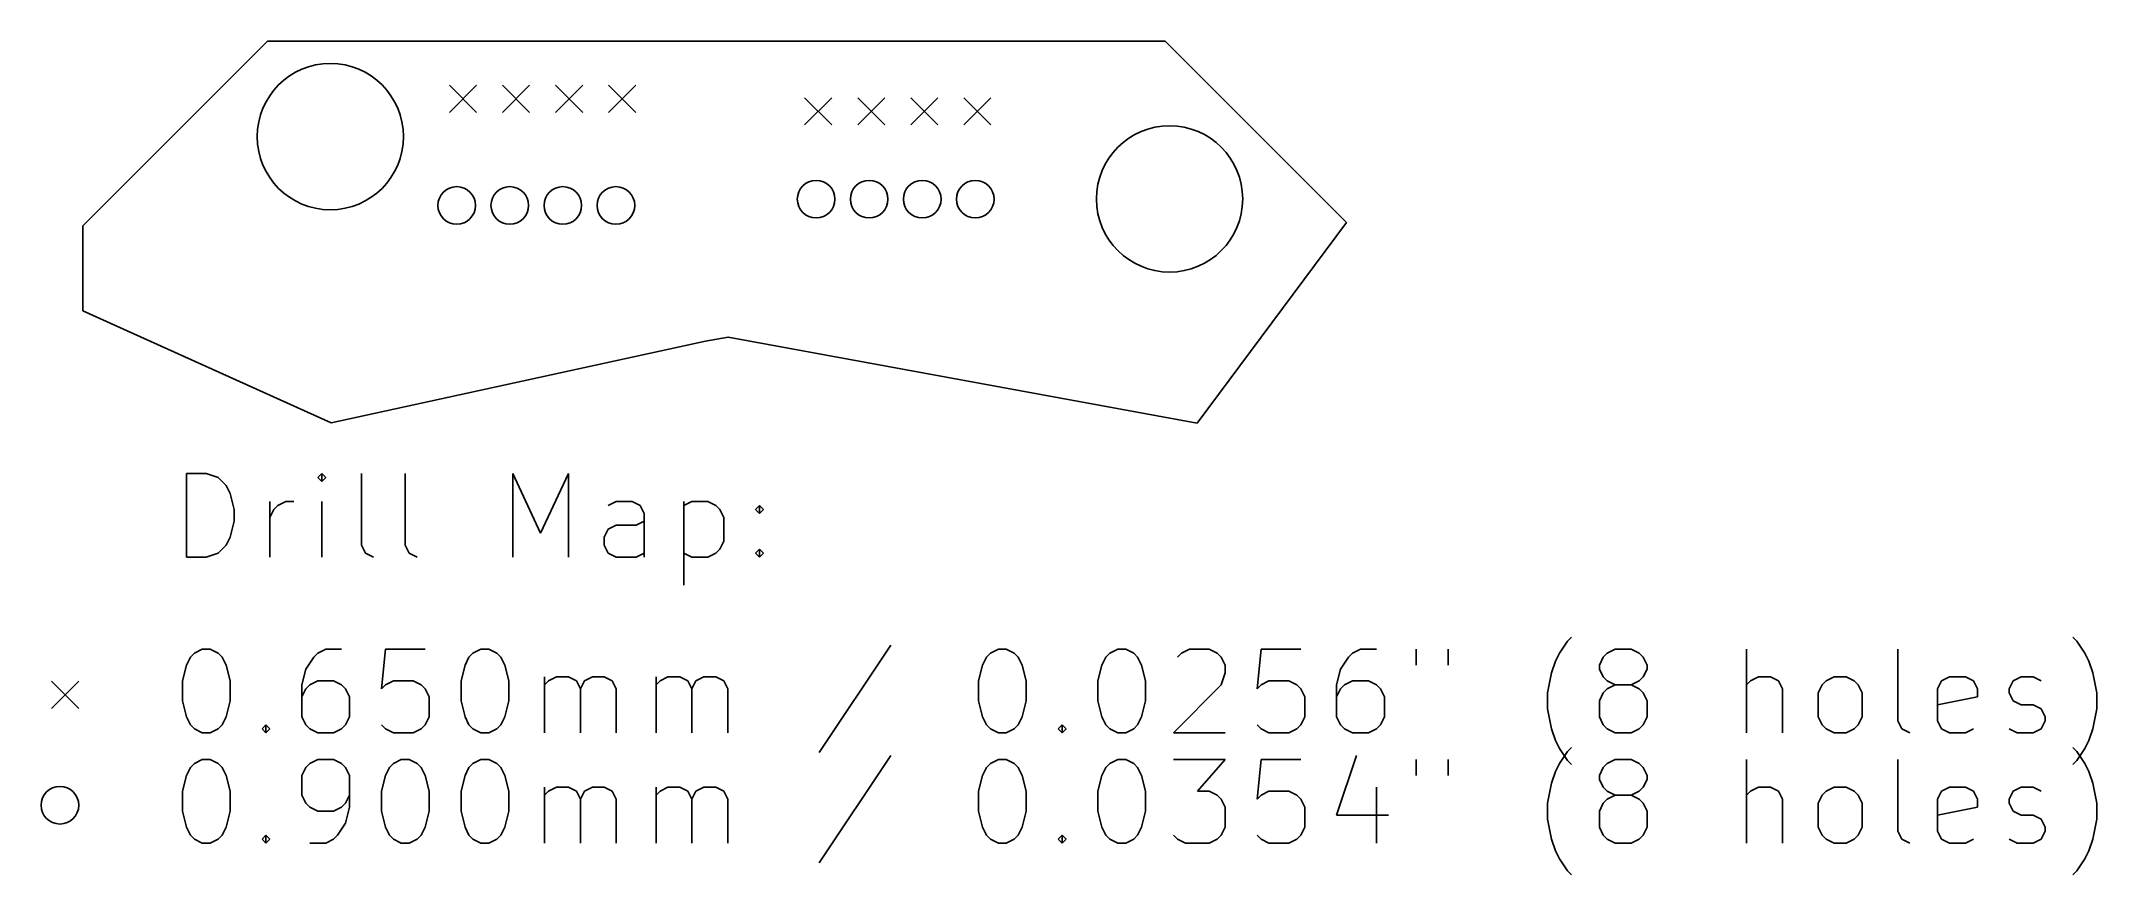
# Model space of a CAD drawing. Extents: x 95.2 to 144.3, y -75.5 to -55.6.
import ezdxf

# ---------------------------------------------------------------- set-up
doc = ezdxf.new("R2010")
doc.units = 0
doc.layers.add('BLACK', color=7, linetype='CONTINUOUS')

msp = doc.modelspace()

# ---------------------------------------------------------------- linework, layer by layer
at = {"layer": 'BLACK', "linetype": 'CONTINUOUS'}
for p, q in [((100.575, -55.5687), (96.1562, -59.9873)), ((110.782, -55.5687), (100.575, -55.5687)), ((110.782, -55.5687), (111.032, -55.5687)), ((111.597, -55.5687), (111.032, -55.5687)), ((111.847, -55.5687), (111.597, -55.5687)), ((122.055, -55.5687), (111.847, -55.5687)), ((126.394, -59.9078), (122.055, -55.5687)), ((104.925, -56.625), (105.575, -57.275)), ((105.575, -56.625), (104.925, -57.275)), ((106.195, -56.625), (106.845, -57.275)), ((106.845, -56.625), (106.195, -57.275)), ((107.465, -56.625), (108.115, -57.275)), ((108.115, -56.625), (107.465, -57.275)), ((108.735, -56.625), (109.385, -57.275)), ((109.385, -56.625), (108.735, -57.275)), ((113.425, -56.925), (114.075, -57.575)), ((114.075, -56.925), (113.425, -57.575)), ((114.695, -56.925), (115.345, -57.575)), ((115.345, -56.925), (114.695, -57.575)), ((115.965, -56.925), (116.615, -57.575)), ((116.615, -56.925), (115.965, -57.575)), ((117.235, -56.925), (117.885, -57.575)), ((117.885, -56.925), (117.235, -57.575)), ((96.1562, -59.9873), (96.1562, -62.0246)), ((122.821, -64.71), (126.394, -59.9078)), ((96.1562, -62.0246), (102.1, -64.7)), ((102.1, -64.7), (111.05, -62.75)), ((111.05, -62.75), (111.6, -62.65)), ((122.821, -64.71), (111.6, -62.65)), ((98.6324, -67.9148), (98.6324, -65.9148)), ((98.6324, -65.9148), (99.1086, -65.9148)), ((99.1086, -65.9148), (99.3943, -66.01)), ((101.871, -65.9148), (101.775, -66.01)), ((101.966, -66.01), (101.871, -65.9148)), ((101.871, -65.9148), (101.871, -66.1053)), ((102.823, -67.6291), (102.823, -65.9148)), ((103.871, -67.6291), (103.871, -65.9148)), ((106.442, -67.9148), (106.442, -65.9148)), ((106.442, -65.9148), (107.109, -67.3434)), ((107.109, -67.3434), (107.775, -65.9148)), ((107.775, -65.9148), (107.775, -67.9148)), ((99.3943, -66.01), (99.5848, -66.2005)), ((99.5848, -66.2005), (99.6801, -66.391)), ((99.6801, -66.391), (99.7753, -66.7719)), ((101.775, -66.01), (101.871, -66.1053)), ((101.871, -66.1053), (101.966, -66.01)), ((99.7753, -66.7719), (99.7753, -67.0576)), ((100.632, -67.9148), (100.632, -66.5814)), ((100.632, -66.9624), (100.728, -66.7719)), ((100.728, -66.7719), (100.823, -66.6767)), ((100.823, -66.6767), (101.013, -66.5814)), ((101.013, -66.5814), (101.204, -66.5814)), ((101.871, -67.9148), (101.871, -66.5814)), ((108.918, -66.5814), (108.728, -66.6767)), ((109.299, -66.5814), (108.918, -66.5814)), ((109.49, -66.6767), (109.299, -66.5814)), ((109.585, -66.8672), (109.49, -66.6767)), ((109.585, -67.9148), (109.585, -66.8672)), ((110.537, -66.5814), (110.537, -68.5814)), ((110.537, -66.6767), (110.728, -66.5814)), ((110.728, -66.5814), (111.109, -66.5814)), ((111.109, -66.5814), (111.299, -66.6767)), ((111.299, -66.6767), (111.394, -66.7719)), ((111.394, -66.7719), (111.49, -66.9624)), ((112.251, -66.7719), (112.347, -66.6767)), ((112.347, -66.8672), (112.251, -66.7719)), ((112.347, -66.6767), (112.442, -66.7719)), ((112.347, -66.6767), (112.347, -66.8672)), ((112.442, -66.7719), (112.347, -66.8672)), ((99.7753, -67.0576), (99.6801, -67.4386)), ((108.632, -67.4386), (108.728, -67.2481)), ((108.728, -67.2481), (108.918, -67.1529)), ((108.918, -67.1529), (109.394, -67.1529)), ((109.394, -67.1529), (109.585, -67.0576)), ((111.49, -66.9624), (111.49, -67.5338)), ((99.3943, -67.8195), (99.1086, -67.9148)), ((99.5848, -67.6291), (99.3943, -67.8195)), ((99.6801, -67.4386), (99.5848, -67.6291)), ((102.918, -67.8195), (102.823, -67.6291)), ((103.109, -67.9148), (102.918, -67.8195)), ((103.966, -67.8195), (103.871, -67.6291)), ((104.156, -67.9148), (103.966, -67.8195)), ((108.632, -67.6291), (108.632, -67.4386)), ((108.728, -67.8195), (108.632, -67.6291)), ((108.918, -67.9148), (108.728, -67.8195)), ((109.585, -67.8195), (109.394, -67.9148)), ((110.728, -67.9148), (110.537, -67.8195)), ((111.299, -67.8195), (111.109, -67.9148)), ((111.394, -67.7243), (111.299, -67.8195)), ((111.49, -67.5338), (111.394, -67.7243)), ((112.251, -67.8195), (112.347, -67.7243)), ((112.347, -67.9148), (112.251, -67.8195)), ((112.347, -67.7243), (112.442, -67.8195)), ((112.347, -67.7243), (112.347, -67.9148)), ((112.442, -67.8195), (112.347, -67.9148)), ((99.1086, -67.9148), (98.6324, -67.9148)), ((109.394, -67.9148), (108.918, -67.9148)), ((111.109, -67.9148), (110.728, -67.9148)), ((131.68, -69.9243), (131.775, -69.8291)), ((143.871, -69.9243), (143.775, -69.8291)), ((98.6324, -70.4957), (98.7277, -70.3053)), ((98.7277, -70.3053), (98.8229, -70.21)), ((98.8229, -70.21), (99.0134, -70.1148)), ((99.0134, -70.1148), (99.2039, -70.1148)), ((99.2039, -70.1148), (99.3943, -70.21)), ((99.3943, -70.21), (99.4896, -70.3053)), ((99.4896, -70.3053), (99.5848, -70.4957)), ((101.68, -70.3053), (101.49, -70.591)), ((101.775, -70.21), (101.68, -70.3053)), ((101.966, -70.1148), (101.775, -70.21)), ((102.347, -70.1148), (101.966, -70.1148)), ((103.394, -70.1148), (103.299, -71.0672)), ((104.347, -70.1148), (103.394, -70.1148)), ((105.299, -70.4957), (105.394, -70.3053)), ((105.394, -70.3053), (105.49, -70.21)), ((105.49, -70.21), (105.68, -70.1148)), ((105.68, -70.1148), (105.871, -70.1148)), ((105.871, -70.1148), (106.061, -70.21)), ((106.061, -70.21), (106.156, -70.3053)), ((106.156, -70.3053), (106.251, -70.4957)), ((115.49, -70.0195), (113.775, -72.591)), ((117.68, -70.4957), (117.775, -70.3053)), ((117.775, -70.3053), (117.871, -70.21)), ((117.871, -70.21), (118.061, -70.1148)), ((118.061, -70.1148), (118.251, -70.1148)), ((118.251, -70.1148), (118.442, -70.21)), ((118.442, -70.21), (118.537, -70.3053)), ((118.537, -70.3053), (118.632, -70.4957)), ((120.537, -70.4957), (120.632, -70.3053)), ((120.632, -70.3053), (120.728, -70.21)), ((120.728, -70.21), (120.918, -70.1148)), ((120.918, -70.1148), (121.109, -70.1148)), ((121.109, -70.1148), (121.299, -70.21)), ((121.299, -70.21), (121.394, -70.3053)), ((121.394, -70.3053), (121.49, -70.4957)), ((122.347, -70.3053), (122.442, -70.21)), ((122.442, -70.21), (122.632, -70.1148)), ((122.632, -70.1148), (123.109, -70.1148)), ((123.109, -70.1148), (123.299, -70.21)), ((123.299, -70.21), (123.394, -70.3053)), ((123.394, -70.3053), (123.49, -70.4957)), ((124.347, -70.1148), (124.251, -71.0672)), ((125.299, -70.1148), (124.347, -70.1148)), ((126.442, -70.3053), (126.251, -70.591)), ((126.537, -70.21), (126.442, -70.3053)), ((126.728, -70.1148), (126.537, -70.21)), ((127.109, -70.1148), (126.728, -70.1148)), ((128.061, -70.1148), (128.061, -70.4957)), ((128.823, -70.1148), (128.823, -70.4957)), ((131.394, -70.4005), (131.49, -70.21)), ((131.49, -70.21), (131.68, -69.9243)), ((132.442, -70.4957), (132.537, -70.3053)), ((132.537, -70.3053), (132.632, -70.21)), ((132.632, -70.21), (132.823, -70.1148)), ((132.823, -70.1148), (133.204, -70.1148)), ((133.204, -70.1148), (133.394, -70.21)), ((133.394, -70.21), (133.49, -70.3053)), ((133.49, -70.3053), (133.585, -70.4957)), ((135.966, -72.1148), (135.966, -70.1148)), ((139.585, -71.8291), (139.585, -70.1148)), ((144.061, -70.21), (143.871, -69.9243)), ((144.156, -70.4005), (144.061, -70.21)), ((98.5372, -70.8767), (98.6324, -70.4957)), ((99.5848, -70.4957), (99.6801, -70.8767)), ((101.49, -70.591), (101.394, -70.9719)), ((105.204, -70.8767), (105.299, -70.4957)), ((106.251, -70.4957), (106.347, -70.8767)), ((107.204, -72.1148), (107.204, -70.7814)), ((107.299, -70.8767), (107.49, -70.7814)), ((107.49, -70.7814), (107.775, -70.7814)), ((107.775, -70.7814), (107.966, -70.8767)), ((108.156, -70.8767), (108.347, -70.7814)), ((108.347, -70.7814), (108.632, -70.7814)), ((108.632, -70.7814), (108.823, -70.8767)), ((109.871, -72.1148), (109.871, -70.7814)), ((109.966, -70.8767), (110.156, -70.7814)), ((110.156, -70.7814), (110.442, -70.7814)), ((110.442, -70.7814), (110.632, -70.8767)), ((110.823, -70.8767), (111.013, -70.7814)), ((111.013, -70.7814), (111.299, -70.7814)), ((111.299, -70.7814), (111.49, -70.8767)), ((117.585, -70.8767), (117.68, -70.4957)), ((118.632, -70.4957), (118.728, -70.8767)), ((120.442, -70.8767), (120.537, -70.4957)), ((121.49, -70.4957), (121.585, -70.8767)), ((123.49, -70.6862), (123.394, -70.9719)), ((123.49, -70.4957), (123.49, -70.6862)), ((126.251, -70.591), (126.156, -70.9719)), ((131.204, -71.1624), (131.299, -70.6862)), ((131.299, -70.6862), (131.394, -70.4005)), ((132.442, -70.591), (132.442, -70.4957)), ((132.537, -70.7814), (132.442, -70.591)), ((132.632, -70.8767), (132.537, -70.7814)), ((133.49, -70.7814), (133.394, -70.8767)), ((133.585, -70.591), (133.49, -70.7814)), ((133.585, -70.4957), (133.585, -70.591)), ((136.251, -70.7814), (136.061, -70.8767)), ((136.537, -70.7814), (136.251, -70.7814)), ((136.728, -70.8767), (136.537, -70.7814)), ((137.871, -70.8767), (138.061, -70.7814)), ((138.061, -70.7814), (138.347, -70.7814)), ((138.347, -70.7814), (138.537, -70.8767)), ((140.632, -70.8767), (140.823, -70.7814)), ((140.823, -70.7814), (141.204, -70.7814)), ((141.204, -70.7814), (141.394, -70.8767)), ((142.347, -70.8767), (142.537, -70.7814)), ((142.537, -70.7814), (142.823, -70.7814)), ((142.823, -70.7814), (143.013, -70.8767)), ((144.251, -70.6862), (144.156, -70.4005)), ((144.347, -71.1624), (144.251, -70.6862)), ((95.4062, -70.885), (96.0562, -71.535)), ((96.0562, -70.885), (95.4062, -71.535)), ((98.5372, -71.3529), (98.5372, -70.8767)), ((99.6801, -70.8767), (99.6801, -71.3529)), ((101.394, -70.9719), (101.394, -71.7338)), ((101.49, -71.0672), (101.394, -71.2576)), ((101.585, -70.9719), (101.49, -71.0672)), ((101.775, -70.8767), (101.585, -70.9719)), ((102.156, -70.8767), (101.775, -70.8767)), ((102.347, -70.9719), (102.156, -70.8767)), ((102.442, -71.0672), (102.347, -70.9719)), ((102.537, -71.2576), (102.442, -71.0672)), ((102.537, -71.7338), (102.537, -71.2576)), ((103.299, -71.0672), (103.394, -70.9719)), ((103.394, -70.9719), (103.585, -70.8767)), ((103.585, -70.8767), (104.061, -70.8767)), ((104.061, -70.8767), (104.251, -70.9719)), ((104.251, -70.9719), (104.347, -71.0672)), ((104.347, -71.0672), (104.442, -71.2576)), ((104.442, -71.2576), (104.442, -71.7338)), ((105.204, -71.3529), (105.204, -70.8767)), ((106.347, -70.8767), (106.347, -71.3529)), ((107.204, -70.9719), (107.299, -70.8767)), ((107.966, -70.8767), (108.061, -71.0672)), ((108.061, -71.0672), (108.156, -70.8767)), ((108.061, -71.0672), (108.061, -72.1148)), ((108.823, -70.8767), (108.918, -71.0672)), ((108.918, -71.0672), (108.918, -72.1148)), ((109.871, -70.9719), (109.966, -70.8767)), ((110.632, -70.8767), (110.728, -71.0672)), ((110.728, -71.0672), (110.823, -70.8767)), ((110.728, -71.0672), (110.728, -72.1148)), ((111.49, -70.8767), (111.585, -71.0672)), ((111.585, -71.0672), (111.585, -72.1148)), ((117.585, -71.3529), (117.585, -70.8767)), ((118.728, -70.8767), (118.728, -71.3529)), ((120.442, -71.3529), (120.442, -70.8767)), ((121.585, -70.8767), (121.585, -71.3529)), ((123.394, -70.9719), (122.251, -72.1148)), ((124.251, -71.0672), (124.347, -70.9719)), ((124.347, -70.9719), (124.537, -70.8767)), ((124.537, -70.8767), (125.013, -70.8767)), ((125.013, -70.8767), (125.204, -70.9719)), ((125.204, -70.9719), (125.299, -71.0672)), ((125.299, -71.0672), (125.394, -71.2576)), ((125.394, -71.2576), (125.394, -71.7338)), ((126.156, -70.9719), (126.156, -71.7338)), ((126.251, -71.0672), (126.156, -71.2576)), ((126.347, -70.9719), (126.251, -71.0672)), ((126.537, -70.8767), (126.347, -70.9719)), ((126.918, -70.8767), (126.537, -70.8767)), ((127.109, -70.9719), (126.918, -70.8767)), ((127.204, -71.0672), (127.109, -70.9719)), ((127.299, -71.2576), (127.204, -71.0672)), ((127.299, -71.7338), (127.299, -71.2576)), ((131.204, -71.5434), (131.204, -71.1624)), ((132.537, -71.1624), (132.442, -71.3529)), ((132.632, -71.0672), (132.537, -71.1624)), ((132.823, -70.9719), (132.632, -70.8767)), ((132.823, -70.9719), (132.632, -71.0672)), ((133.204, -70.9719), (132.823, -70.9719)), ((133.394, -70.8767), (133.204, -70.9719)), ((133.394, -71.0672), (133.204, -70.9719)), ((133.49, -71.1624), (133.394, -71.0672)), ((133.585, -71.3529), (133.49, -71.1624)), ((136.061, -70.8767), (135.966, -70.9719)), ((136.823, -71.0672), (136.728, -70.8767)), ((136.823, -72.1148), (136.823, -71.0672)), ((137.68, -71.1624), (137.775, -70.9719)), ((137.68, -71.7338), (137.68, -71.1624)), ((137.775, -70.9719), (137.871, -70.8767)), ((138.537, -70.8767), (138.632, -70.9719)), ((138.632, -70.9719), (138.728, -71.1624)), ((138.728, -71.1624), (138.728, -71.7338)), ((140.537, -71.0672), (140.632, -70.8767)), ((140.537, -71.8291), (140.537, -71.0672)), ((141.49, -71.2576), (140.537, -71.4481)), ((141.394, -70.8767), (141.49, -71.0672)), ((141.49, -71.0672), (141.49, -71.2576)), ((142.251, -71.0672), (142.347, -70.8767)), ((142.251, -71.1624), (142.251, -71.0672)), ((142.347, -71.3529), (142.251, -71.1624)), ((144.347, -71.5434), (144.347, -71.1624)), ((98.6324, -71.7338), (98.5372, -71.3529)), ((98.7277, -71.9243), (98.6324, -71.7338)), ((99.5848, -71.7338), (99.4896, -71.9243)), ((99.6801, -71.3529), (99.5848, -71.7338)), ((101.394, -71.7338), (101.49, -71.9243)), ((102.442, -71.9243), (102.537, -71.7338)), ((104.442, -71.7338), (104.347, -71.9243)), ((105.299, -71.7338), (105.204, -71.3529)), ((105.394, -71.9243), (105.299, -71.7338)), ((106.251, -71.7338), (106.156, -71.9243)), ((106.347, -71.3529), (106.251, -71.7338)), ((117.68, -71.7338), (117.585, -71.3529)), ((117.775, -71.9243), (117.68, -71.7338)), ((118.632, -71.7338), (118.537, -71.9243)), ((118.728, -71.3529), (118.632, -71.7338)), ((120.537, -71.7338), (120.442, -71.3529)), ((120.632, -71.9243), (120.537, -71.7338)), ((121.49, -71.7338), (121.394, -71.9243)), ((121.585, -71.3529), (121.49, -71.7338)), ((125.394, -71.7338), (125.299, -71.9243)), ((126.156, -71.7338), (126.251, -71.9243)), ((127.204, -71.9243), (127.299, -71.7338)), ((131.299, -72.0195), (131.204, -71.5434)), ((132.442, -71.3529), (132.442, -71.7338)), ((132.442, -71.7338), (132.537, -71.9243)), ((133.49, -71.9243), (133.585, -71.7338)), ((133.585, -71.7338), (133.585, -71.3529)), ((137.775, -71.9243), (137.68, -71.7338)), ((138.728, -71.7338), (138.632, -71.9243)), ((142.537, -71.4481), (142.347, -71.3529)), ((142.823, -71.4481), (142.537, -71.4481)), ((143.013, -71.5434), (142.823, -71.4481)), ((143.109, -71.7338), (143.013, -71.5434)), ((143.109, -71.8291), (143.109, -71.7338)), ((144.251, -72.0195), (144.347, -71.5434)), ((98.8229, -72.0195), (98.7277, -71.9243)), ((99.0134, -72.1148), (98.8229, -72.0195)), ((99.2039, -72.1148), (99.0134, -72.1148)), ((99.3943, -72.0195), (99.2039, -72.1148)), ((99.4896, -71.9243), (99.3943, -72.0195)), ((100.442, -72.0195), (100.537, -71.9243)), ((100.537, -72.1148), (100.442, -72.0195)), ((100.537, -71.9243), (100.632, -72.0195)), ((100.537, -71.9243), (100.537, -72.1148)), ((100.632, -72.0195), (100.537, -72.1148)), ((101.49, -71.9243), (101.585, -72.0195)), ((101.585, -72.0195), (101.775, -72.1148)), ((101.775, -72.1148), (102.156, -72.1148)), ((102.156, -72.1148), (102.347, -72.0195)), ((102.347, -72.0195), (102.442, -71.9243)), ((103.394, -72.0195), (103.299, -71.9243)), ((103.585, -72.1148), (103.394, -72.0195)), ((104.061, -72.1148), (103.585, -72.1148)), ((104.251, -72.0195), (104.061, -72.1148)), ((104.347, -71.9243), (104.251, -72.0195)), ((105.49, -72.0195), (105.394, -71.9243)), ((105.68, -72.1148), (105.49, -72.0195)), ((105.871, -72.1148), (105.68, -72.1148)), ((106.061, -72.0195), (105.871, -72.1148)), ((106.156, -71.9243), (106.061, -72.0195)), ((117.871, -72.0195), (117.775, -71.9243)), ((118.061, -72.1148), (117.871, -72.0195)), ((118.251, -72.1148), (118.061, -72.1148)), ((118.442, -72.0195), (118.251, -72.1148)), ((118.537, -71.9243), (118.442, -72.0195)), ((119.49, -72.0195), (119.585, -71.9243)), ((119.585, -72.1148), (119.49, -72.0195)), ((119.585, -71.9243), (119.68, -72.0195)), ((119.585, -71.9243), (119.585, -72.1148)), ((119.68, -72.0195), (119.585, -72.1148)), ((120.728, -72.0195), (120.632, -71.9243)), ((120.918, -72.1148), (120.728, -72.0195)), ((121.109, -72.1148), (120.918, -72.1148)), ((121.299, -72.0195), (121.109, -72.1148)), ((121.394, -71.9243), (121.299, -72.0195)), ((122.251, -72.1148), (123.49, -72.1148)), ((124.347, -72.0195), (124.251, -71.9243)), ((124.537, -72.1148), (124.347, -72.0195)), ((125.013, -72.1148), (124.537, -72.1148)), ((125.204, -72.0195), (125.013, -72.1148)), ((125.299, -71.9243), (125.204, -72.0195)), ((126.251, -71.9243), (126.347, -72.0195)), ((126.347, -72.0195), (126.537, -72.1148)), ((126.537, -72.1148), (126.918, -72.1148)), ((126.918, -72.1148), (127.109, -72.0195)), ((127.109, -72.0195), (127.204, -71.9243)), ((131.394, -72.3053), (131.299, -72.0195)), ((131.49, -72.4957), (131.394, -72.3053)), ((132.537, -71.9243), (132.632, -72.0195)), ((132.632, -72.0195), (132.823, -72.1148)), ((132.823, -72.1148), (133.204, -72.1148)), ((133.204, -72.1148), (133.394, -72.0195)), ((133.394, -72.0195), (133.49, -71.9243)), ((137.871, -72.0195), (137.775, -71.9243)), ((138.061, -72.1148), (137.871, -72.0195)), ((138.347, -72.1148), (138.061, -72.1148)), ((138.537, -72.0195), (138.347, -72.1148)), ((138.632, -71.9243), (138.537, -72.0195)), ((139.68, -72.0195), (139.585, -71.8291)), ((139.871, -72.1148), (139.68, -72.0195)), ((140.632, -72.0195), (140.537, -71.8291)), ((140.823, -72.1148), (140.632, -72.0195)), ((141.204, -72.1148), (140.823, -72.1148)), ((141.394, -72.0195), (141.204, -72.1148)), ((142.251, -72.0195), (142.442, -72.1148)), ((142.442, -72.1148), (142.823, -72.1148)), ((142.823, -72.1148), (143.013, -72.0195)), ((143.013, -72.0195), (143.109, -71.8291)), ((144.061, -72.4957), (144.156, -72.3053)), ((144.156, -72.3053), (144.251, -72.0195)), ((98.8229, -72.85), (99.0134, -72.7548)), ((99.0134, -72.7548), (99.2039, -72.7548)), ((99.2039, -72.7548), (99.3943, -72.85)), ((101.775, -72.7548), (101.585, -72.85)), ((102.156, -72.7548), (101.775, -72.7548)), ((102.347, -72.85), (102.156, -72.7548)), ((103.585, -72.85), (103.775, -72.7548)), ((103.775, -72.7548), (103.966, -72.7548)), ((103.966, -72.7548), (104.156, -72.85)), ((105.49, -72.85), (105.68, -72.7548)), ((105.68, -72.7548), (105.871, -72.7548)), ((105.871, -72.7548), (106.061, -72.85)), ((115.49, -72.6595), (113.775, -75.231)), ((117.871, -72.85), (118.061, -72.7548)), ((118.061, -72.7548), (118.251, -72.7548)), ((118.251, -72.7548), (118.442, -72.85)), ((120.728, -72.85), (120.918, -72.7548)), ((120.918, -72.7548), (121.109, -72.7548)), ((121.109, -72.7548), (121.299, -72.85)), ((122.251, -72.7548), (123.49, -72.7548)), ((123.49, -72.7548), (122.823, -73.5167)), ((124.347, -72.7548), (124.251, -73.7072)), ((125.299, -72.7548), (124.347, -72.7548)), ((126.632, -72.6595), (126.156, -74.0881)), ((128.061, -72.7548), (128.061, -73.1357)), ((128.823, -72.7548), (128.823, -73.1357)), ((131.68, -72.7814), (131.49, -72.4957)), ((131.49, -72.85), (131.68, -72.5643)), ((131.68, -72.5643), (131.775, -72.4691)), ((131.775, -72.8767), (131.68, -72.7814)), ((132.632, -72.85), (132.823, -72.7548)), ((132.823, -72.7548), (133.204, -72.7548)), ((133.204, -72.7548), (133.394, -72.85)), ((135.966, -74.7548), (135.966, -72.7548)), ((139.585, -74.4691), (139.585, -72.7548)), ((143.871, -72.5643), (143.775, -72.4691)), ((143.775, -72.8767), (143.871, -72.7814)), ((143.871, -72.7814), (144.061, -72.4957)), ((144.061, -72.85), (143.871, -72.5643)), ((98.5372, -73.5167), (98.6324, -73.1357)), ((98.6324, -73.1357), (98.7277, -72.9453)), ((98.7277, -72.9453), (98.8229, -72.85)), ((99.3943, -72.85), (99.4896, -72.9453)), ((99.4896, -72.9453), (99.5848, -73.1357)), ((99.5848, -73.1357), (99.6801, -73.5167)), ((101.49, -72.9453), (101.394, -73.1357)), ((101.394, -73.1357), (101.394, -73.6119)), ((101.585, -72.85), (101.49, -72.9453)), ((102.442, -72.9453), (102.347, -72.85)), ((102.537, -73.1357), (102.442, -72.9453)), ((102.537, -73.8976), (102.537, -73.1357)), ((103.299, -73.5167), (103.394, -73.1357)), ((103.394, -73.1357), (103.49, -72.9453)), ((103.49, -72.9453), (103.585, -72.85)), ((104.156, -72.85), (104.251, -72.9453)), ((104.251, -72.9453), (104.347, -73.1357)), ((104.347, -73.1357), (104.442, -73.5167)), ((105.204, -73.5167), (105.299, -73.1357)), ((105.299, -73.1357), (105.394, -72.9453)), ((105.394, -72.9453), (105.49, -72.85)), ((106.061, -72.85), (106.156, -72.9453)), ((106.156, -72.9453), (106.251, -73.1357)), ((106.251, -73.1357), (106.347, -73.5167)), ((117.585, -73.5167), (117.68, -73.1357)), ((117.68, -73.1357), (117.775, -72.9453)), ((117.775, -72.9453), (117.871, -72.85)), ((118.442, -72.85), (118.537, -72.9453)), ((118.537, -72.9453), (118.632, -73.1357)), ((118.632, -73.1357), (118.728, -73.5167)), ((120.442, -73.5167), (120.537, -73.1357)), ((120.537, -73.1357), (120.632, -72.9453)), ((120.632, -72.9453), (120.728, -72.85)), ((121.299, -72.85), (121.394, -72.9453)), ((121.394, -72.9453), (121.49, -73.1357)), ((121.49, -73.1357), (121.585, -73.5167)), ((131.299, -73.3262), (131.394, -73.0405)), ((131.394, -73.0405), (131.49, -72.85)), ((132.442, -73.1357), (132.537, -72.9453)), ((132.442, -73.231), (132.442, -73.1357)), ((132.537, -73.4214), (132.442, -73.231)), ((132.537, -72.9453), (132.632, -72.85)), ((133.394, -72.85), (133.49, -72.9453)), ((133.49, -72.9453), (133.585, -73.1357)), ((133.585, -73.231), (133.49, -73.4214)), ((133.585, -73.1357), (133.585, -73.231)), ((144.156, -73.0405), (144.061, -72.85)), ((144.251, -73.3262), (144.156, -73.0405)), ((98.5372, -73.9929), (98.5372, -73.5167)), ((99.6801, -73.5167), (99.6801, -73.9929)), ((101.394, -73.6119), (101.49, -73.8024)), ((102.442, -73.8024), (102.537, -73.6119)), ((103.299, -73.9929), (103.299, -73.5167)), ((104.442, -73.5167), (104.442, -73.9929)), ((105.204, -73.9929), (105.204, -73.5167)), ((106.347, -73.5167), (106.347, -73.9929)), ((107.204, -74.7548), (107.204, -73.4214)), ((107.204, -73.6119), (107.299, -73.5167)), ((107.299, -73.5167), (107.49, -73.4214)), ((107.49, -73.4214), (107.775, -73.4214)), ((107.775, -73.4214), (107.966, -73.5167)), ((107.966, -73.5167), (108.061, -73.7072)), ((108.061, -73.7072), (108.156, -73.5167)), ((108.061, -73.7072), (108.061, -74.7548)), ((108.156, -73.5167), (108.347, -73.4214)), ((108.347, -73.4214), (108.632, -73.4214)), ((108.632, -73.4214), (108.823, -73.5167)), ((108.823, -73.5167), (108.918, -73.7072)), ((108.918, -73.7072), (108.918, -74.7548)), ((109.871, -74.7548), (109.871, -73.4214)), ((109.871, -73.6119), (109.966, -73.5167)), ((109.966, -73.5167), (110.156, -73.4214)), ((110.156, -73.4214), (110.442, -73.4214)), ((110.442, -73.4214), (110.632, -73.5167)), ((110.632, -73.5167), (110.728, -73.7072)), ((110.728, -73.7072), (110.823, -73.5167)), ((110.728, -73.7072), (110.728, -74.7548)), ((110.823, -73.5167), (111.013, -73.4214)), ((111.013, -73.4214), (111.299, -73.4214)), ((111.299, -73.4214), (111.49, -73.5167)), ((111.49, -73.5167), (111.585, -73.7072)), ((111.585, -73.7072), (111.585, -74.7548)), ((117.585, -73.9929), (117.585, -73.5167)), ((118.728, -73.5167), (118.728, -73.9929)), ((120.442, -73.9929), (120.442, -73.5167)), ((121.585, -73.5167), (121.585, -73.9929)), ((122.823, -73.5167), (123.109, -73.5167)), ((123.109, -73.5167), (123.299, -73.6119)), ((123.299, -73.6119), (123.394, -73.7072)), ((123.394, -73.7072), (123.49, -73.8976)), ((124.251, -73.7072), (124.347, -73.6119)), ((124.347, -73.6119), (124.537, -73.5167)), ((124.537, -73.5167), (125.013, -73.5167)), ((125.013, -73.5167), (125.204, -73.6119)), ((125.204, -73.6119), (125.299, -73.7072)), ((125.299, -73.7072), (125.394, -73.8976)), ((127.109, -73.4214), (127.109, -74.7548)), ((131.204, -73.8024), (131.299, -73.3262)), ((132.632, -73.5167), (132.537, -73.4214)), ((132.632, -73.7072), (132.537, -73.8024)), ((132.823, -73.6119), (132.632, -73.5167)), ((132.823, -73.6119), (132.632, -73.7072)), ((133.204, -73.6119), (132.823, -73.6119)), ((133.394, -73.5167), (133.204, -73.6119)), ((133.394, -73.7072), (133.204, -73.6119)), ((133.49, -73.4214), (133.394, -73.5167)), ((133.49, -73.8024), (133.394, -73.7072)), ((136.061, -73.5167), (135.966, -73.6119)), ((136.251, -73.4214), (136.061, -73.5167)), ((136.537, -73.4214), (136.251, -73.4214)), ((136.728, -73.5167), (136.537, -73.4214)), ((136.823, -73.7072), (136.728, -73.5167)), ((136.823, -74.7548), (136.823, -73.7072)), ((137.68, -73.8024), (137.775, -73.6119)), ((137.775, -73.6119), (137.871, -73.5167)), ((137.871, -73.5167), (138.061, -73.4214)), ((138.061, -73.4214), (138.347, -73.4214)), ((138.347, -73.4214), (138.537, -73.5167)), ((138.537, -73.5167), (138.632, -73.6119)), ((138.632, -73.6119), (138.728, -73.8024)), ((140.537, -73.7072), (140.632, -73.5167)), ((140.537, -74.4691), (140.537, -73.7072)), ((140.632, -73.5167), (140.823, -73.4214)), ((140.823, -73.4214), (141.204, -73.4214)), ((141.204, -73.4214), (141.394, -73.5167)), ((141.394, -73.5167), (141.49, -73.7072)), ((141.49, -73.7072), (141.49, -73.8976)), ((142.251, -73.7072), (142.347, -73.5167)), ((142.251, -73.8024), (142.251, -73.7072)), ((142.347, -73.5167), (142.537, -73.4214)), ((142.537, -73.4214), (142.823, -73.4214)), ((142.823, -73.4214), (143.013, -73.5167)), ((144.347, -73.8024), (144.251, -73.3262)), ((98.6324, -74.3738), (98.5372, -73.9929)), ((99.6801, -73.9929), (99.5848, -74.3738)), ((101.49, -73.8024), (101.585, -73.8976)), ((101.585, -73.8976), (101.775, -73.9929)), ((101.775, -73.9929), (102.156, -73.9929)), ((102.156, -73.9929), (102.347, -73.8976)), ((102.347, -73.8976), (102.442, -73.8024)), ((102.442, -74.2786), (102.537, -73.8976)), ((103.394, -74.3738), (103.299, -73.9929)), ((104.442, -73.9929), (104.347, -74.3738)), ((105.299, -74.3738), (105.204, -73.9929)), ((106.347, -73.9929), (106.251, -74.3738)), ((117.68, -74.3738), (117.585, -73.9929)), ((118.728, -73.9929), (118.632, -74.3738)), ((120.537, -74.3738), (120.442, -73.9929)), ((121.585, -73.9929), (121.49, -74.3738)), ((123.49, -73.8976), (123.49, -74.3738)), ((125.394, -73.8976), (125.394, -74.3738)), ((126.156, -74.0881), (127.394, -74.0881)), ((131.204, -74.1834), (131.204, -73.8024)), ((131.299, -74.6595), (131.204, -74.1834)), ((132.537, -73.8024), (132.442, -73.9929)), ((132.442, -73.9929), (132.442, -74.3738)), ((133.585, -73.9929), (133.49, -73.8024)), ((133.585, -74.3738), (133.585, -73.9929)), ((137.68, -74.3738), (137.68, -73.8024)), ((138.728, -73.8024), (138.728, -74.3738)), ((141.49, -73.8976), (140.537, -74.0881)), ((142.347, -73.9929), (142.251, -73.8024)), ((142.537, -74.0881), (142.347, -73.9929)), ((142.823, -74.0881), (142.537, -74.0881)), ((143.013, -74.1834), (142.823, -74.0881)), ((143.109, -74.3738), (143.013, -74.1834)), ((144.251, -74.6595), (144.347, -74.1834)), ((144.347, -74.1834), (144.347, -73.8024)), ((98.7277, -74.5643), (98.6324, -74.3738)), ((98.8229, -74.6595), (98.7277, -74.5643)), ((99.0134, -74.7548), (98.8229, -74.6595)), ((99.2039, -74.7548), (99.0134, -74.7548)), ((99.3943, -74.6595), (99.2039, -74.7548)), ((99.4896, -74.5643), (99.3943, -74.6595)), ((99.5848, -74.3738), (99.4896, -74.5643)), ((100.442, -74.6595), (100.537, -74.5643)), ((100.537, -74.7548), (100.442, -74.6595)), ((100.537, -74.5643), (100.632, -74.6595)), ((100.537, -74.5643), (100.537, -74.7548)), ((100.632, -74.6595), (100.537, -74.7548)), ((101.585, -74.7548), (101.966, -74.7548)), ((101.966, -74.7548), (102.156, -74.6595)), ((102.156, -74.6595), (102.251, -74.5643)), ((102.251, -74.5643), (102.442, -74.2786)), ((103.49, -74.5643), (103.394, -74.3738)), ((103.585, -74.6595), (103.49, -74.5643)), ((103.775, -74.7548), (103.585, -74.6595)), ((103.966, -74.7548), (103.775, -74.7548)), ((104.156, -74.6595), (103.966, -74.7548)), ((104.251, -74.5643), (104.156, -74.6595)), ((104.347, -74.3738), (104.251, -74.5643)), ((105.394, -74.5643), (105.299, -74.3738)), ((105.49, -74.6595), (105.394, -74.5643)), ((105.68, -74.7548), (105.49, -74.6595)), ((105.871, -74.7548), (105.68, -74.7548)), ((106.061, -74.6595), (105.871, -74.7548)), ((106.156, -74.5643), (106.061, -74.6595)), ((106.251, -74.3738), (106.156, -74.5643)), ((117.775, -74.5643), (117.68, -74.3738)), ((117.871, -74.6595), (117.775, -74.5643)), ((118.061, -74.7548), (117.871, -74.6595)), ((118.251, -74.7548), (118.061, -74.7548)), ((118.442, -74.6595), (118.251, -74.7548)), ((118.537, -74.5643), (118.442, -74.6595)), ((118.632, -74.3738), (118.537, -74.5643)), ((119.49, -74.6595), (119.585, -74.5643)), ((119.585, -74.7548), (119.49, -74.6595)), ((119.585, -74.5643), (119.68, -74.6595)), ((119.585, -74.5643), (119.585, -74.7548)), ((119.68, -74.6595), (119.585, -74.7548)), ((120.632, -74.5643), (120.537, -74.3738)), ((120.728, -74.6595), (120.632, -74.5643)), ((120.918, -74.7548), (120.728, -74.6595)), ((121.109, -74.7548), (120.918, -74.7548)), ((121.299, -74.6595), (121.109, -74.7548)), ((121.394, -74.5643), (121.299, -74.6595)), ((121.49, -74.3738), (121.394, -74.5643)), ((122.347, -74.6595), (122.251, -74.5643)), ((122.537, -74.7548), (122.347, -74.6595)), ((123.109, -74.7548), (122.537, -74.7548)), ((123.299, -74.6595), (123.109, -74.7548)), ((123.394, -74.5643), (123.299, -74.6595)), ((123.49, -74.3738), (123.394, -74.5643)), ((124.347, -74.6595), (124.251, -74.5643)), ((124.537, -74.7548), (124.347, -74.6595)), ((125.013, -74.7548), (124.537, -74.7548)), ((125.204, -74.6595), (125.013, -74.7548)), ((125.299, -74.5643), (125.204, -74.6595)), ((125.394, -74.3738), (125.299, -74.5643)), ((131.394, -74.9453), (131.299, -74.6595)), ((132.442, -74.3738), (132.537, -74.5643)), ((132.537, -74.5643), (132.632, -74.6595)), ((132.632, -74.6595), (132.823, -74.7548)), ((132.823, -74.7548), (133.204, -74.7548)), ((133.204, -74.7548), (133.394, -74.6595)), ((133.394, -74.6595), (133.49, -74.5643)), ((133.49, -74.5643), (133.585, -74.3738)), ((137.775, -74.5643), (137.68, -74.3738)), ((137.871, -74.6595), (137.775, -74.5643)), ((138.061, -74.7548), (137.871, -74.6595)), ((138.347, -74.7548), (138.061, -74.7548)), ((138.537, -74.6595), (138.347, -74.7548)), ((138.632, -74.5643), (138.537, -74.6595)), ((138.728, -74.3738), (138.632, -74.5643)), ((139.68, -74.6595), (139.585, -74.4691)), ((139.871, -74.7548), (139.68, -74.6595)), ((140.632, -74.6595), (140.537, -74.4691)), ((140.823, -74.7548), (140.632, -74.6595)), ((141.204, -74.7548), (140.823, -74.7548)), ((141.394, -74.6595), (141.204, -74.7548)), ((142.251, -74.6595), (142.442, -74.7548)), ((142.442, -74.7548), (142.823, -74.7548)), ((142.823, -74.7548), (143.013, -74.6595)), ((143.013, -74.6595), (143.109, -74.4691)), ((143.109, -74.4691), (143.109, -74.3738)), ((144.156, -74.9453), (144.251, -74.6595)), ((131.49, -75.1357), (131.394, -74.9453)), ((131.68, -75.4214), (131.49, -75.1357)), ((143.871, -75.4214), (144.061, -75.1357)), ((144.061, -75.1357), (144.156, -74.9453)), ((131.775, -75.5167), (131.68, -75.4214)), ((143.775, -75.5167), (143.871, -75.4214))]:
    msp.add_line(p, q, dxfattribs=at)
at = {"layer": 'BLACK'}
for centre, radius in [((102.077, -57.8535), 1.75), ((122.158, -59.3445), 1.75), ((113.7, -59.35), 0.45), ((114.97, -59.35), 0.45), ((116.24, -59.35), 0.45), ((117.51, -59.35), 0.45), ((105.1, -59.5), 0.45), ((106.37, -59.5), 0.45), ((107.64, -59.5), 0.45), ((108.91, -59.5), 0.45), ((95.6062, -73.85), 0.45)]:
    msp.add_circle(centre, radius, dxfattribs=at)

doc.saveas('drawing.dxf')
